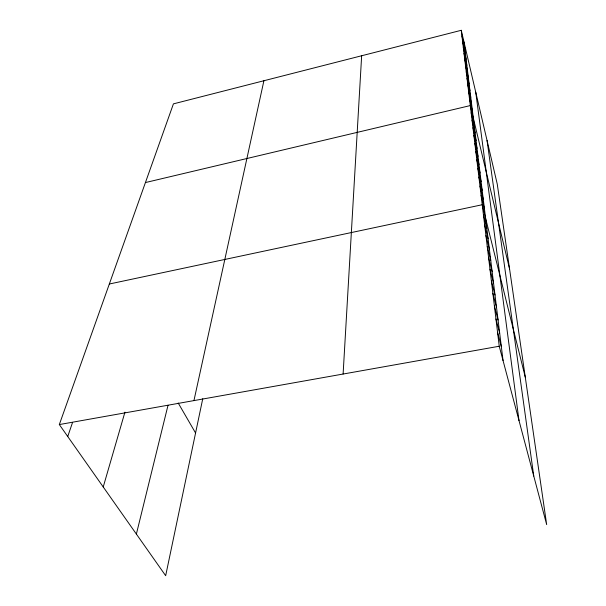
<?xml version="1.0" encoding="UTF-8"?>
<svg xmlns="http://www.w3.org/2000/svg" width="606" height="606" viewBox="0 0 606 606"><rect width="100%" height="100%" fill="white"/><g stroke="black" fill="none" stroke-linecap="round" stroke-linejoin="round"><path stroke-width="0.91" d="M343.11 374.031L361.653 55.76M202.752 398.725L165.665 575.7L59.327 424.564L173.422 103.868L461.257 30.3L497.253 184.072L546.673 524.614L499.238 346.238L461.257 30.3M193.95 400.596L263.905 80.742M136.38 534.075L168.021 405.27M103.232 486.959L124.934 412.156M67.736 436.509L72.387 422.927M145.425 182.565L470.309 105.573L509.57 268.928M109.33 284.009L482.224 204.737L525.258 377.068M59.327 424.564L499.238 346.238M178.202 403.005L195.571 433.002M497.564 332.368L501.336 346.624M494.39 305.916L498.079 320.059M495.95 318.93L499.677 333.133M492.875 293.296L496.526 307.378M491.398 281.063L495.019 295.077M489.974 269.185L493.549 283.131M487.239 246.468L490.746 260.269M488.587 257.664L492.133 271.533M485.936 235.59L489.406 249.316M483.429 214.736L486.83 228.31M484.664 225.015L488.103 238.666M481.088 195.284L484.429 208.714M478.907 177.103L482.179 190.382M479.982 186.08L483.293 199.427M476.824 159.832L480.043 172.952M477.854 168.362L481.103 181.558M474.854 143.395L478.013 156.356M475.824 151.508L479.013 164.552M472.059 120.17L475.134 132.903M472.968 127.73L476.074 140.539M473.9 135.464L477.028 148.356M469.461 98.52L472.453 111.027M471.173 112.792L474.225 125.442M467.029 78.295L469.945 90.567M467.817 84.885L470.764 97.24M468.627 91.627L471.604 104.058M464.749 59.343L467.597 71.394M465.491 65.524L468.362 77.651M466.249 71.841L469.15 84.037M461.923 35.875L464.681 47.632M462.613 41.564L465.393 53.389M463.31 47.366L466.112 59.267M464.022 53.29L466.847 65.266M487.035 140.395L533.765 476.074M475.748 92.203L519.009 420.602M463.991 41.981L503.041 360.547"/></g></svg>
